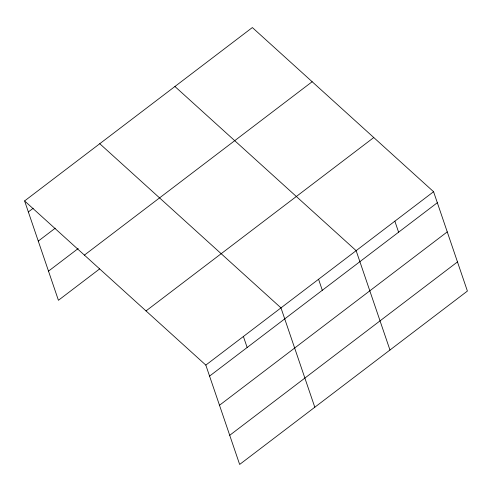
<?xml version="1.0" encoding="UTF-8"?>
<svg xmlns="http://www.w3.org/2000/svg" width="492" height="492" viewBox="0 0 492 492"><rect width="100%" height="100%" fill="white"/><g stroke="black" fill="none" stroke-linecap="round" stroke-linejoin="round"><path stroke-width="0.74" d="M24.6 200.933L252.353 27.552L433.575 191.714L467.4 291.067L239.647 464.448L205.822 365.095L24.6 200.933L58.425 300.286L99.636 268.909M28.345 211.941L33.198 208.251M38.271 241.098L55.245 228.177M48.499 271.135L78.197 248.522M84.403 255.108L312.156 81.727M146.019 310.919L373.772 137.539M205.822 365.095L433.575 191.714M209.574 376.103L437.327 202.722M219.493 405.254L447.253 231.88M229.721 435.291L457.474 261.916M174.918 86.5L356.14 250.662L389.965 350.015M99.759 143.719L280.981 307.881L314.806 407.235M394.861 221.191L398.606 232.199M318.564 279.272L322.309 290.28M243.405 336.485L247.15 347.493"/></g></svg>
